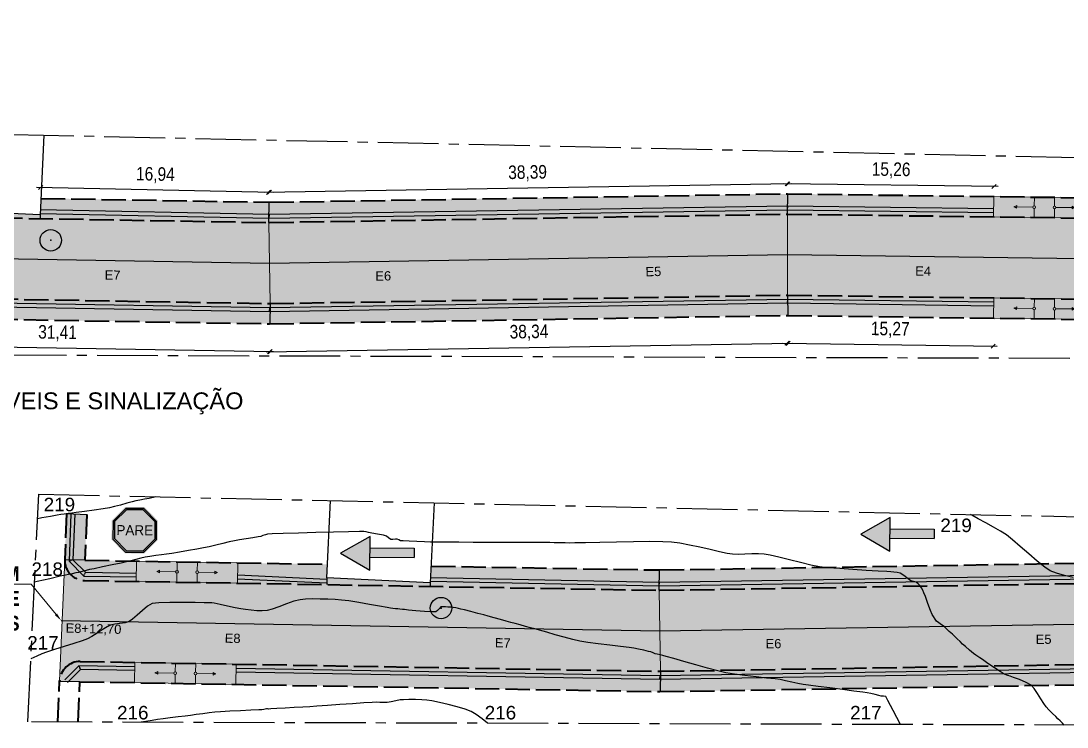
# Model space of a CAD drawing. Header units: feet. Extents: x 203667 to 205527, y 9204857 to 9205156.
# Drawn here: x 204784.3 to 204861.7, y 9204994.7 to 9205047 of the extents above; entities that cross this region are included whole.
import ezdxf
from ezdxf import colors
from ezdxf.entities.mleader import LeaderData, LeaderLine
from ezdxf.math import Vec2, Vec3

# ---------------------------------------------------------------- set-up
doc = ezdxf.new("R2010")
doc.units = ezdxf.units.FT
doc.header["$LTSCALE"] = 0.3
doc.header["$MEASUREMENT"] = 0
for name, pattern in [('ACAD_ISO02W100', [15, 12, -3]), ('CENTER2', [1.125, 0.75, -0.125, 0.125, -0.125]), ('CONTINUO', [0])]:
    doc.linetypes.add(name, pattern=pattern)
for name, color, linetype in [('_EIXO PROJETADO', 2, 'Continuous'), ('C-ROAD-CNTR-N', 92, 'Continuous'), ('C1-HM-CURVA_INTERMEDIARIA', 3, 'Continuous'), ('Calçada Projetada', 20, 'Continuous'), ('cotas1', 7, 'Continuous'), ('Edificação Existente', 1, 'Continuous'), ('Estacas', 7, 'CONTINUO'), ('F-HZ-ESTACA', 98, 'Continuous'), ('Pavimento projetado', 51, 'Continuous'), ('PONTOS_SUBSTITUIDOS', 7, 'Continuous'), ('PV', 1, 'Continuous'), ('SINALIZACAO', 1, 'Continuous'), ('TEXTOS', 7, 'Continuous')]:
    doc.layers.add(name, color=color, linetype=linetype)
for name, color, linetype, lineweight in [('Alvenaria de 1 Vez', 6, 'ACAD_ISO02W100', 35), ('Cotas Acessibilidade', 5, 'Continuous', 25), ('Cotas Calçadas', 7, 'Continuous', 25), ('MEIO FIO PROJETADO', 7, 'ACAD_ISO02W100', 35), ('PENA015', 1, 'Continuous', 15)]:
    doc.layers.add(name, color=color, linetype=linetype, lineweight=lineweight)
doc.styles.add('Arial', font='arial.ttf')
doc.styles.add('COTAS', font='ariblk.ttf', dxfattribs={"width": 0.75})
doc.styles.add('Roman', font='arial.ttf', dxfattribs={"height": 2})
doc.styles.add('TARCISIO', font='swissci.ttf')
doc.dimstyles.new('Cota Piso Tatil', dxfattribs={"dimtxt": 1, "dimasz": 0.3, "dimexe": 1, "dimexo": 1, "dimgap": 0.5, "dimtad": 1, "dimzin": 4, "dimtxsty": 'TARCISIO', "dimblk": 'OBLIQUE', "dimcen": -2, "dimdle": 0.3, "dimse1": 1, "dimse2": 1, "dimclrd": 256, "dimclre": 256, "dimclrt": 5, "dimadec": 0, "dimazin": 0, "dimtfac": 1, "dimtix": 1, "dimtmove": 0, "dimatfit": 3, "dimldrblk": 'DOT', "dimfxl": 1, "dimlwd": -1, "dimlwe": -1, "dimarcsym": 0})

# ---------------------------------------------------------------- blocks, each defined once
blk = doc.blocks.new('r150')
at = {"linetype": 'Continuous'}
h = blk.add_hatch(color=4, dxfattribs=at)
h.dxf.hatch_style = 1
edge = h.paths.add_edge_path()
edge.add_arc((0, 0.907), 0.1, 180, 270, ccw=False)
edge.add_line((-0.1, 0.907), (-1.3, 0.907))
edge.add_line((-1.3, 0.907), (-1.3, 0.807))
edge.add_line((-1.3, 0.807), (-1.5, 0.907))
edge.add_line((-1.5, 0.907), (-1.3, 1.007))
edge.add_line((-1.3, 1.007), (-1.3, 0.907))
edge.add_line((-1.3, 0.907), (-0.1, 0.907))
edge.add_arc((0, 0.907), 0.1, 90, 180, ccw=False)
edge.add_line((0, 1.007), (0, 1.65))
edge.add_line((0, 1.65), (-3, 1.65))
edge.add_line((-3, 1.65), (-3, 0.15))
edge.add_line((-3, 0.15), (0, 0.15))
edge.add_line((0, 0.15), (0, 0.807))
edge = h.paths.add_edge_path()
edge.add_arc((1.5, 0.907), 0.1, 180, 270, ccw=False)
edge.add_arc((1.5, 0.907), 0.1, 90, 180, ccw=False)
edge.add_line((1.5, 1.007), (1.5, 1.65))
edge.add_line((1.5, 1.65), (0, 1.65))
edge.add_line((0, 1.65), (0, 1.007))
edge.add_arc((0, 0.907), 0.1, 0, 90, ccw=False)
edge.add_arc((0, 0.907), 0.1, -90, 0, ccw=False)
edge.add_line((0, 0.807), (0, 0.15))
edge.add_line((0, 0.15), (1.5, 0.15))
edge.add_line((1.5, 0.15), (1.5, 0.807))
edge = h.paths.add_edge_path()
edge.add_line((4.5, 1.65), (1.5, 1.65))
edge.add_line((1.5, 1.65), (1.5, 1.007))
edge.add_arc((1.5, 0.907), 0.1, 0, 90, ccw=False)
edge.add_line((1.6, 0.907), (2.8, 0.907))
edge.add_line((2.8, 0.907), (2.8, 1.007))
edge.add_line((2.8, 1.007), (3, 0.907))
edge.add_line((3, 0.907), (2.8, 0.807))
edge.add_line((2.8, 0.807), (2.8, 0.907))
edge.add_line((2.8, 0.907), (1.6, 0.907))
edge.add_arc((1.5, 0.907), 0.1, -90, 0, ccw=False)
edge.add_line((1.5, 0.807), (1.5, 0.15))
edge.add_line((1.5, 0.15), (4.5, 0.15))
edge.add_line((4.5, 0.15), (4.5, 1.65))
at = {"layer": 'PENA015', "color": 7}
for points in [[(-3, 0.15), (-3, 1.65)], [(-3, 1.65), (4.5, 1.65)], [(0, 1.007), (0, 1.65)], [(1.5, 1.007), (1.5, 1.65)], [(4.5, 0.15), (4.5, 1.65)], [(-1.3, 1.007), (-1.5, 0.907), (-1.3, 0.807)], [(-1.5, 0.907), (-0.1, 0.907)], [(-1.3, 0.807), (-1.3, 1.007)], [(0, 0.15), (0, 0.807)], [(1.5, 0.807), (1.5, 0.15)], [(1.6, 0.907), (3, 0.907)], [(2.8, 0.807), (2.8, 1.007)], [(2.8, 1.007), (3, 0.907), (2.8, 0.807)], [(-3, 0.15), (4.5, 0.15)]]:
    blk.add_lwpolyline(points, dxfattribs=at)
for centre in [(0, 0.907), (1.5, 0.907)]:
    blk.add_circle(centre, 0.1, dxfattribs=at)
blk = doc.blocks.new('PARE')
at = {"layer": 'SINALIZACAO'}
h = blk.add_hatch(color=256, dxfattribs=at)
h.dxf.hatch_style = 1
h.paths.add_polyline_path([(0.13, 0.331), (-0.138, 0.331), (-0.327, 0.141), (-0.327, -0.126), (-0.138, -0.316), (0.13, -0.316), (0.319, -0.126), (0.319, 0.141)])
h.paths.add_polyline_path([(-0.13, 0.311), (0.122, 0.311), (0.299, 0.133), (0.299, -0.118), (0.122, -0.296), (-0.13, -0.296), (-0.307, -0.118), (-0.307, 0.133)], flags=16)
h.paths.add_polyline_path([(-0.121, 0.291), (0.113, 0.291), (0.279, 0.125), (0.279, -0.11), (0.113, -0.276), (-0.121, -0.276), (-0.287, -0.11), (-0.287, 0.125)], flags=0)
at = {"layer": 'SINALIZACAO', "true_color": 0xffffff}
h = blk.add_hatch(color=7, dxfattribs=at)
h.dxf.hatch_style = 1
h.paths.add_polyline_path([(-0.307, 0.133), (-0.307, -0.118), (-0.13, -0.296), (0.122, -0.296), (0.299, -0.118), (0.299, 0.133), (0.122, 0.311), (-0.13, 0.311)])
h.paths.add_polyline_path([(-0.121, 0.291), (0.113, 0.291), (0.279, 0.125), (0.279, -0.11), (0.113, -0.276), (-0.121, -0.276), (-0.287, -0.11), (-0.287, 0.125)], flags=16)
at = {"layer": 'SINALIZACAO'}
h = blk.add_hatch(color=256, dxfattribs=at)
h.dxf.hatch_style = 1
h.paths.add_polyline_path([(-0.287, -0.11), (-0.121, -0.276), (0.113, -0.276), (0.279, -0.11), (0.279, 0.125), (0.113, 0.291), (-0.121, 0.291), (-0.287, 0.125)])
at = {"layer": 'SINALIZACAO', "color": 7, "true_color": 0xffffff}
for points in [[(-0.13, 0.311), (-0.307, 0.133), (-0.307, -0.118), (-0.13, -0.296), (0.122, -0.296), (0.299, -0.118), (0.299, 0.133), (0.122, 0.311)], [(-0.121, 0.291), (-0.287, 0.125), (-0.287, -0.11), (-0.121, -0.276), (0.113, -0.276), (0.279, -0.11), (0.279, 0.125), (0.113, 0.291)]]:
    blk.add_lwpolyline(points, close=True, dxfattribs=at)
at = {"layer": 'SINALIZACAO', "color": 7, "true_color": 0xffffff, "insert": (-0.004, 0.008), "char_height": 0.14, "attachment_point": 5}
blk.add_mtext_dynamic_manual_height_columns('\\pxqc;PARE', width=0.56672, gutter_width=0.5, heights=[0.234], dxfattribs=at)
blk = doc.blocks.new('_Oblique')
at = {"layer": 'cotas1', "color": 0, "lineweight": -2}
blk.add_line((-0.5, -0.5), (0.5, 0.5), dxfattribs=at)
blk = doc.blocks.new('*D327')
at = {"layer": 'Cotas Acessibilidade', "transparency": 16777216}
blk.add_line((204802.996, 9205022.489), (204770.992, 9205023.032), dxfattribs=at)
at = {"layer": 'Defpoints', "color": 0, "transparency": 16777216}
for p in [(204771.347, 9205026.271, 0), (204802.751, 9205025.737, 0), (204771.292, 9205023.027)]:
    blk.add_point(p, dxfattribs=at)
at = {"layer": 'Cotas Acessibilidade', "transparency": 16777216, "xscale": 0.3, "yscale": 0.3, "zscale": 0.3}
for p, rotation in [((204771.292, 9205023.027), 179.0272955617907), ((204802.696, 9205022.494), 359.0272955617907)]:
    blk.add_blockref('_Oblique', p, dxfattribs=dict(at, rotation=rotation))
at = {"layer": 'Cotas Acessibilidade', "color": 5, "transparency": 16777216, "insert": (204787.013, 9205023.856), "char_height": 1, "attachment_point": 5, "rotation": 359.0273, "style": 'TARCISIO'}
blk.add_mtext('31,41', dxfattribs=at)
blk = doc.blocks.new('_Dot')
at = {"color": 0, "linetype": 'ByBlock', "lineweight": -2}
blk.add_line((-0.5, 0), (-1, 0), dxfattribs=at)
at = {"color": 0, "linetype": 'ByBlock', "const_width": 0.5}
blk.add_lwpolyline([(-0.25, 0, 1), (0.25, 0, 1)], format="xyb", close=True, dxfattribs=at)
blk = doc.blocks.new('*D170')
at = {"layer": 'Cotas Acessibilidade', "transparency": 16777216}
blk.add_line((204802.459, 9205022.49), (204841.398, 9205023.123), dxfattribs=at)
at = {"layer": 'Defpoints', "color": 0, "transparency": 16777216}
for p in [(204802.707, 9205025.737, 0), (204841.045, 9205026.36, 0), (204841.098, 9205023.118)]:
    blk.add_point(p, dxfattribs=at)
at = {"layer": 'Cotas Acessibilidade', "transparency": 16777216, "xscale": 0.3, "yscale": 0.3, "zscale": 0.3}
for p, rotation in [((204802.759, 9205022.495), 180.9314789768141), ((204841.098, 9205023.118), 0.9314789768141014)]:
    blk.add_blockref('_Oblique', p, dxfattribs=dict(at, rotation=rotation))
at = {"layer": 'Cotas Acessibilidade', "color": 5, "transparency": 16777216, "insert": (204821.911, 9205023.902), "char_height": 1, "attachment_point": 5, "rotation": 0.93148, "style": 'TARCISIO'}
blk.add_mtext('38,34', dxfattribs=at)
blk = doc.blocks.new('*D171')
at = {"layer": 'Cotas Acessibilidade', "transparency": 16777216}
blk.add_line((204840.705, 9205023.123), (204856.57, 9205022.912), dxfattribs=at)
at = {"layer": 'Defpoints', "color": 0, "transparency": 16777216}
for p in [(204841.048, 9205026.36, 0), (204856.314, 9205026.157, 0), (204856.27, 9205022.916)]:
    blk.add_point(p, dxfattribs=at)
at = {"layer": 'Cotas Acessibilidade', "transparency": 16777216, "xscale": 0.3, "yscale": 0.3, "zscale": 0.3}
for p, rotation in [((204841.005, 9205023.119), 179.2371639294738), ((204856.27, 9205022.916), 359.2371639294738)]:
    blk.add_blockref('_Oblique', p, dxfattribs=dict(at, rotation=rotation))
at = {"layer": 'Cotas Acessibilidade', "color": 5, "transparency": 16777216, "insert": (204848.652, 9205024.113), "char_height": 1, "attachment_point": 5, "rotation": 359.23716, "style": 'TARCISIO'}
blk.add_mtext('15,27', dxfattribs=at)
blk = doc.blocks.new('*D181')
at = {"layer": 'Cotas Acessibilidade', "transparency": 16777216}
blk.add_line((204856.628, 9205034.717), (204840.773, 9205034.926), dxfattribs=at)
at = {"layer": 'Defpoints', "color": 0, "transparency": 16777216}
for p in [(204841.073, 9205034.922), (204841.047, 9205033.011), (204856.302, 9205032.809)]:
    blk.add_point(p, dxfattribs=at)
at = {"layer": 'Cotas Acessibilidade', "transparency": 16777216, "xscale": 0.3, "yscale": 0.3, "zscale": 0.3}
for p, rotation in [((204841.073, 9205034.922), 179.2434012021239), ((204856.328, 9205034.721), 359.2434012021239)]:
    blk.add_blockref('_Oblique', p, dxfattribs=dict(at, rotation=rotation))
at = {"layer": 'Cotas Acessibilidade', "color": 5, "transparency": 16777216, "insert": (204848.715, 9205035.917), "char_height": 1, "attachment_point": 5, "rotation": 359.2434, "style": 'TARCISIO'}
blk.add_mtext('15,26', dxfattribs=at)
blk = doc.blocks.new('*D330')
at = {"layer": 'Cotas Acessibilidade', "transparency": 16777216}
blk.add_line((204841.316, 9205034.926), (204802.334, 9205034.294), dxfattribs=at)
at = {"layer": 'Defpoints', "color": 0, "transparency": 16777216}
for p in [(204802.634, 9205034.299), (204841.047, 9205033.011), (204802.665, 9205032.388)]:
    blk.add_point(p, dxfattribs=at)
at = {"layer": 'Cotas Acessibilidade', "transparency": 16777216, "xscale": 0.3, "yscale": 0.3, "zscale": 0.3}
for p, rotation in [((204841.016, 9205034.921), 0.9291631273184642), ((204802.634, 9205034.299), 180.9291631273184)]:
    blk.add_blockref('_Oblique', p, dxfattribs=dict(at, rotation=rotation))
at = {"layer": 'Cotas Acessibilidade', "color": 5, "transparency": 16777216, "insert": (204821.807, 9205035.706), "char_height": 1, "attachment_point": 5, "rotation": 0.92916, "style": 'TARCISIO'}
blk.add_mtext('38,39', dxfattribs=at)
blk = doc.blocks.new('*D331')
at = {"layer": 'Cotas Acessibilidade', "transparency": 16777216}
blk.add_line((204803.004, 9205034.291), (204785.465, 9205034.651), dxfattribs=at)
at = {"layer": 'Defpoints', "color": 0, "transparency": 16777216}
for p in [(204785.765, 9205034.644), (204785.726, 9205032.735), (204802.665, 9205032.388)]:
    blk.add_point(p, dxfattribs=at)
at = {"layer": 'Cotas Acessibilidade', "transparency": 16777216, "xscale": 0.3, "yscale": 0.3, "zscale": 0.3}
for p, rotation in [((204785.765, 9205034.644), 178.8267262618121), ((204802.704, 9205034.297), 358.8267262618121)]:
    blk.add_blockref('_Oblique', p, dxfattribs=dict(at, rotation=rotation))
at = {"layer": 'Cotas Acessibilidade', "color": 5, "transparency": 16777216, "insert": (204794.257, 9205035.566), "char_height": 1, "attachment_point": 5, "rotation": 358.82673, "style": 'TARCISIO'}
blk.add_mtext('16,94', dxfattribs=at)
blk = doc.blocks.new('A$C0B4D12F7')
at = {"layer": 'SINALIZACAO'}
h = blk.add_hatch(color=4, dxfattribs=at)
h.dxf.hatch_style = 1
h.paths.add_polyline_path([(3.391, 0), (5.645, 1.302), (3.391, 2.603)])
h = blk.add_hatch(color=4, dxfattribs=at)
h.dxf.hatch_style = 1
h.paths.add_polyline_path([(3.391, 1.591), (0, 1.591), (0, 0.867), (3.391, 0.867)])
at = {"layer": 'SINALIZACAO', "color": 4}
for p, q in [((3.391, 1.591), (0, 1.591)), ((0, 0.867), (0, 1.591)), ((3.391, 0.867), (0, 0.867))]:
    blk.add_line(p, q, dxfattribs=at)
blk.add_lwpolyline([(5.645, 1.302), (3.391, 2.603), (3.391, 0)], close=True, dxfattribs=at)

msp = doc.modelspace()

# ---------------------------------------------------------------- hatches: boundary and pattern name
at = {"layer": 'Calçada Projetada'}
h = msp.add_hatch(color=256, dxfattribs=at)
h.dxf.hatch_style = 1
h.paths.add_polyline_path([(204802.659, 9205032.063), (204802.684, 9205033.563), (204785.779, 9205033.85), (204785.721, 9205032.62), (204785.716, 9205032.351)])
h.paths.add_polyline_path([(204802.684, 9205033.562), (204802.659, 9205032.063), (204802.709, 9205032.063), (204841.041, 9205032.686), (204841.06, 9205034.186), (204841.039, 9205034.186)])
h.paths.add_polyline_path([(204802.757, 9205026.063), (204802.731, 9205024.562), (204841.064, 9205025.185), (204841.04, 9205026.685)])
h.paths.add_polyline_path([(204759.808, 9205026.79, 0.414214), (204758.282, 9205025.316), (204759.782, 9205025.29), (204802.706, 9205024.562), (204802.731, 9205024.562), (204802.757, 9205026.063), (204802.707, 9205026.062)])
h = msp.add_hatch(color=256, dxfattribs=at)
h.dxf.hatch_style = 1
h.paths.add_polyline_path([(204841.048, 9205026.685), (204841.04, 9205026.685), (204841.064, 9205025.185), (204869.052, 9205024.811), (204869.072, 9205026.312)])
h.paths.add_polyline_path([(204869.072, 9205026.312), (204869.052, 9205024.811), (204878.157, 9205024.69), (204878.152, 9205033.816), (204876.652, 9205033.816), (204876.656, 9205027.732, -0.418277), (204875.136, 9205026.231)])
h = msp.add_hatch(color=256, dxfattribs=at)
h.dxf.hatch_style = 1
h.paths.add_polyline_path([(204869.152, 9205033.816), (204841.06, 9205034.186), (204841.041, 9205032.686), (204869.133, 9205032.315)])
h = msp.add_hatch(color=256, dxfattribs=at)
h.dxf.hatch_style = 1
h.paths.add_polyline_path([(204778.063, 9205032.981), (204778.055, 9205032.481), (204785.716, 9205032.351), (204785.721, 9205032.62)])
h = msp.add_hatch(color=256, dxfattribs=at)
h.dxf.hatch_style = 1
h.paths.add_polyline_path([(204787.542, 9205007.084), (204789.042, 9205007.059), (204789.182, 9205010.445), (204787.684, 9205010.507)])
h = msp.add_hatch(color=256, dxfattribs=at)
h.dxf.hatch_style = 1
h.paths.add_polyline_path([(204831.545, 9205004.837), (204831.57, 9205006.337), (204814.664, 9205006.624), (204814.606, 9205005.394), (204814.602, 9205005.125)])
h.paths.add_polyline_path([(204831.57, 9205006.336), (204831.545, 9205004.837), (204831.595, 9205004.836), (204869.926, 9205005.459), (204869.946, 9205006.959), (204869.925, 9205006.96)])
h.paths.add_polyline_path([(204831.642, 9204998.836), (204831.617, 9204997.336), (204869.95, 9204997.959), (204869.926, 9204999.459)])
h.paths.add_polyline_path([(204788.694, 9204999.564, 0.414214), (204787.168, 9204998.089), (204788.668, 9204998.064), (204831.592, 9204997.335), (204831.617, 9204997.336), (204831.642, 9204998.836), (204831.593, 9204998.835)])
h = msp.add_hatch(color=256, dxfattribs=at)
h.dxf.hatch_style = 1
h.paths.add_polyline_path([(204789.042, 9205007.059), (204787.542, 9205007.084, 0.414214), (204789.016, 9205005.559), (204806.941, 9205005.255), (204806.949, 9205005.755), (204806.996, 9205006.754)])
h = msp.add_hatch(color=256, dxfattribs=at)
h.dxf.hatch_style = 1
h.paths.add_polyline_path([(204806.949, 9205005.755), (204806.941, 9205005.255), (204814.602, 9205005.125), (204814.606, 9205005.394)])
at = {"layer": 'Pavimento projetado', "lineweight": 20}
h = msp.add_hatch(color=256, dxfattribs=at)
h.dxf.hatch_style = 1
h.paths.add_polyline_path([(204758.469, 9205029.813), (204758.284, 9205025.353, -0.407044), (204759.808, 9205026.79), (204802.707, 9205026.062), (204802.757, 9205026.063), (204802.708, 9205029.062)])
h.paths.add_polyline_path([(204802.708, 9205029.062), (204802.659, 9205032.063), (204760.13, 9205032.786, -0.414214), (204758.656, 9205034.311), (204758.656, 9205034.311), (204758.469, 9205029.813)])
h.paths.add_polyline_path([(204785.72, 9205030.743, -1), (204787.306, 9205030.743, -1)], flags=16)
h = msp.add_hatch(color=256, dxfattribs=at)
h.dxf.hatch_style = 1
h.paths.add_polyline_path([(204841.04, 9205029.685), (204802.708, 9205029.062), (204802.757, 9205026.063), (204841.04, 9205026.685)])
h.paths.add_polyline_path([(204841.041, 9205032.686), (204802.709, 9205032.063), (204802.659, 9205032.063), (204802.659, 9205032.062), (204802.708, 9205029.062), (204841.04, 9205029.685)])
h = msp.add_hatch(color=256, dxfattribs=at)
h.dxf.hatch_style = 1
h.paths.add_polyline_path([(204841.044, 9205029.685), (204841.04, 9205029.685), (204841.04, 9205026.685), (204869.072, 9205026.312), (204869.103, 9205029.313)])
h.paths.add_polyline_path([(204841.041, 9205032.686), (204841.04, 9205029.685), (204869.103, 9205029.313), (204869.133, 9205032.315)])
h = msp.add_hatch(color=256, dxfattribs=at)
h.dxf.hatch_style = 1
h.paths.add_polyline_path([(204787.355, 9205002.587), (204787.169, 9204998.126, -0.407044), (204788.694, 9204999.564), (204831.593, 9204998.835), (204831.642, 9204998.836), (204831.594, 9205001.836)])
h.paths.add_polyline_path([(204831.594, 9205001.836), (204831.545, 9205004.837), (204789.016, 9205005.559, -0.414214), (204787.542, 9205007.084), (204787.542, 9205007.084), (204787.355, 9205002.587)])
h.paths.add_polyline_path([(204814.605, 9205003.517, -1), (204816.192, 9205003.517, -1)], flags=16)
h = msp.add_hatch(color=256, dxfattribs=at)
h.dxf.hatch_style = 1
h.paths.add_polyline_path([(204869.926, 9205002.459), (204831.594, 9205001.836), (204831.642, 9204998.836), (204869.926, 9204999.459)])
h.paths.add_polyline_path([(204869.926, 9205005.459), (204831.595, 9205004.836), (204831.545, 9205004.837), (204831.545, 9205004.835), (204831.594, 9205001.836), (204869.926, 9205002.459)])
at = {"layer": 'PV', "linetype": 'ByBlock'}
h = msp.add_hatch(color=256, dxfattribs=at)
h.dxf.hatch_style = 1
h.paths.add_polyline_path([(204787.306, 9205030.743, 1), (204785.72, 9205030.743, 1)])
h = msp.add_hatch(color=256, dxfattribs=at)
h.dxf.hatch_style = 1
h.paths.add_polyline_path([(204816.192, 9205003.517, 1), (204814.605, 9205003.517, 1)])

# ---------------------------------------------------------------- linework, layer by layer
at = {"layer": '_EIXO PROJETADO', "linetype": 'CENTER2', "ltscale": 20}
for points in [[(204880.812, 9205088.939), (204882.187, 9205021.932), (204755.93, 9205022.314), (204756.732, 9205039.168), (204866.266, 9205036.795), (204865.695, 9205088.773)], [(204909.698, 9205061.713), (204911.073, 9204994.706), (204784.816, 9204995.087), (204785.618, 9205011.941), (204895.152, 9205009.569), (204894.581, 9205061.547)]]:
    msp.add_lwpolyline(points, close=True, dxfattribs=at)
at = {"layer": 'Alvenaria de 1 Vez', "ltscale": 0.5}
for points in [[(204759.658, 9205022.302), (204759.782, 9205025.29), (204802.706, 9205024.562), (204841.049, 9205025.185), (204878.157, 9205024.69), (204878.124, 9205086.697)], [(204785.779, 9205033.85), (204802.709, 9205033.563), (204841.039, 9205034.186), (204869.152, 9205033.816), (204869.125, 9205086.691)], [(204788.544, 9204995.076), (204788.668, 9204998.064), (204831.592, 9204997.335), (204869.935, 9204997.959), (204907.043, 9204997.464), (204907.01, 9205059.47)], [(204814.664, 9205006.624), (204831.595, 9205006.336), (204869.925, 9205006.96), (204898.038, 9205006.59), (204898.01, 9205059.465)], [(204789.182, 9205010.445), (204789.042, 9205007.059), (204806.996, 9205006.754)]]:
    msp.add_lwpolyline(points, dxfattribs=at)
at = {"layer": 'C-ROAD-CNTR-N', "color": 98, "linetype": 'Continuous', "lineweight": -3, "flags": 128}
for points in [[(204758.395, 9205029.815), (204802.708, 9205029.062), (204841.044, 9205029.685), (204873.655, 9205029.253), (204873.624, 9205086.694)], [(204787.281, 9205002.588), (204831.594, 9205001.836), (204869.93, 9205002.459), (204902.541, 9205002.027), (204902.51, 9205059.468)]]:
    msp.add_lwpolyline(points, dxfattribs=at)
at = {"layer": 'C1-HM-CURVA_INTERMEDIARIA', "linetype": 'Continuous', "lineweight": -3, "flags": 128}
for points, elevation in [([(204794.276, 9205011.754), (204794.098, 9205011.693), (204793.804, 9205011.628), (204793.457, 9205011.568), (204793.11, 9205011.511), (204792.813, 9205011.454), (204792.53, 9205011.382), (204792.132, 9205011.271), (204791.681, 9205011.146), (204791.239, 9205011.028), (204790.868, 9205010.942), (204790.397, 9205010.864), (204789.72, 9205010.768), (204788.998, 9205010.673), (204788.395, 9205010.595), (204788.071, 9205010.553), (204787.811, 9205010.518), (204787.514, 9205010.478), (204787.254, 9205010.441), (204786.996, 9205010.395), (204786.5, 9205010.304), (204785.861, 9205010.187), (204785.532, 9205010.127)], -1), ([(204862.181, 9205005.785), (204861.558, 9205005.928), (204860.955, 9205006.096), (204860.484, 9205006.279), (204860.083, 9205006.549), (204859.538, 9205006.992), (204858.914, 9205007.531), (204858.28, 9205008.087), (204857.703, 9205008.58), (204857.248, 9205008.933), (204856.814, 9205009.208), (204856.289, 9205009.512), (204855.725, 9205009.823), (204855.171, 9205010.124), (204854.68, 9205010.396), (204854.594, 9205010.447)], -1), ([(204861.531, 9204994.856), (204861.406, 9204994.986), (204861.226, 9204995.166), (204861.067, 9204995.323), (204860.904, 9204995.482), (204860.658, 9204995.721), (204860.397, 9204995.983), (204860.189, 9204996.21), (204860.025, 9204996.447), (204859.806, 9204996.803), (204859.557, 9204997.199), (204859.308, 9204997.559), (204859.083, 9204997.806), (204858.715, 9204998.017), (204858.224, 9204998.218), (204857.771, 9204998.379), (204857.516, 9204998.468), (204857.352, 9204998.534), (204857.164, 9204998.61), (204857.003, 9204998.685), (204856.781, 9204998.826), (204856.361, 9204999.104), (204855.88, 9204999.425), (204855.472, 9204999.699), (204855.275, 9204999.831), (204855.129, 9204999.927), (204854.984, 9205000.025), (204854.822, 9205000.158), (204854.525, 9205000.405), (204854.212, 9205000.67), (204854.002, 9205000.852), (204853.816, 9205001.03), (204853.608, 9205001.237), (204853.424, 9205001.417), (204853.254, 9205001.577), (204853.021, 9205001.793), (204852.791, 9205002.003), (204852.63, 9205002.145), (204852.451, 9205002.278), (204852.243, 9205002.425), (204852.085, 9205002.556), (204851.969, 9205002.703), (204851.851, 9205002.885), (204851.758, 9205003.05), (204851.639, 9205003.34), (204851.444, 9205003.853), (204851.25, 9205004.366), (204851.137, 9205004.656), (204851.054, 9205004.831), (204850.953, 9205005.027), (204850.869, 9205005.165), (204850.73, 9205005.311), (204850.57, 9205005.433), (204850.378, 9205005.485), (204850.182, 9205005.535), (204849.973, 9205005.683), (204849.652, 9205005.924), (204849.392, 9205006.09), (204849.174, 9205006.146), (204848.914, 9205006.181), (204848.684, 9205006.206), (204848.391, 9205006.225), (204847.749, 9205006.26), (204846.878, 9205006.309), (204845.892, 9205006.369), (204844.908, 9205006.435), (204844.043, 9205006.506), (204843.414, 9205006.577), (204842.771, 9205006.7), (204842.001, 9205006.88), (204841.187, 9205007.084), (204840.414, 9205007.281), (204839.765, 9205007.437), (204839.323, 9205007.519), (204838.9, 9205007.538), (204838.406, 9205007.526), (204837.888, 9205007.503), (204837.393, 9205007.489), (204836.969, 9205007.503), (204836.588, 9205007.566), (204836.017, 9205007.687), (204835.318, 9205007.844), (204834.553, 9205008.017), (204833.782, 9205008.181), (204833.067, 9205008.315), (204832.469, 9205008.398), (204831.813, 9205008.427), (204830.835, 9205008.435), (204829.654, 9205008.426), (204828.39, 9205008.406), (204827.165, 9205008.381), (204826.099, 9205008.357), (204825.313, 9205008.338), (204824.926, 9205008.331), (204824.577, 9205008.336), (204824.167, 9205008.344), (204823.769, 9205008.353), (204823.458, 9205008.36), (204823.177, 9205008.366), (204822.85, 9205008.373), (204822.523, 9205008.38), (204822.242, 9205008.383), (204821.931, 9205008.38), (204821.534, 9205008.373), (204821.125, 9205008.365), (204820.777, 9205008.361), (204820.425, 9205008.362), (204819.734, 9205008.365), (204818.814, 9205008.37), (204817.775, 9205008.377), (204816.726, 9205008.384), (204815.777, 9205008.391), (204815.039, 9205008.399), (204814.62, 9205008.405), (204814.167, 9205008.419), (204813.598, 9205008.441), (204813.033, 9205008.465), (204812.593, 9205008.487), (204812.398, 9205008.501), (204812.281, 9205008.564), (204812.164, 9205008.625), (204812.034, 9205008.612), (204811.831, 9205008.583), (204811.673, 9205008.583), (204811.519, 9205008.709), (204811.365, 9205008.846), (204811.13, 9205008.904), (204810.698, 9205008.989), (204810.266, 9205009.07), (204810.033, 9205009.114), (204809.864, 9205009.159), (204809.694, 9205009.196), (204809.366, 9205009.19), (204808.559, 9205009.17), (204807.431, 9205009.139), (204806.141, 9205009.102), (204804.85, 9205009.064), (204803.716, 9205009.029), (204802.899, 9205009.001), (204802.557, 9205008.985), (204802.399, 9205008.941), (204802.221, 9205008.878), (204802.064, 9205008.827), (204801.858, 9205008.791), (204801.465, 9205008.728), (204800.978, 9205008.65), (204800.492, 9205008.57), (204800.101, 9205008.499), (204799.722, 9205008.416), (204799.248, 9205008.302), (204798.734, 9205008.178), (204798.237, 9205008.06), (204797.813, 9205007.968), (204797.333, 9205007.878), (204796.705, 9205007.77), (204796.043, 9205007.659), (204795.462, 9205007.565), (204795.077, 9205007.504), (204794.709, 9205007.452), (204794.279, 9205007.397), (204793.856, 9205007.34), (204793.511, 9205007.284), (204793.187, 9205007.212), (204792.813, 9205007.118), (204792.438, 9205007.021), (204792.116, 9205006.942), (204791.71, 9205006.853), (204791.057, 9205006.714), (204790.334, 9205006.562), (204789.719, 9205006.431), (204789.387, 9205006.36), (204789.128, 9205006.297), (204788.832, 9205006.224), (204788.573, 9205006.162), (204788.364, 9205006.117), (204788.098, 9205006.063), (204787.824, 9205006.007), (204787.591, 9205005.957), (204787.206, 9205005.869), (204786.444, 9205005.692), (204785.504, 9205005.473), (204785.308, 9205005.427)], -2), ([(204849.399, 9204994.892), (204848.871, 9204995.926), (204848.48, 9204996.684), (204848.319, 9204996.976), (204848.156, 9204997.001), (204847.975, 9204997.003), (204847.814, 9204997.039), (204847.53, 9204997.11), (204847.211, 9204997.188), (204846.946, 9204997.245), (204846.621, 9204997.291), (204845.967, 9204997.377), (204845.112, 9204997.486), (204844.182, 9204997.604), (204843.305, 9204997.717), (204842.607, 9204997.808), (204842.215, 9204997.864), (204841.82, 9204997.941), (204841.362, 9204998.041), (204840.905, 9204998.14), (204840.509, 9204998.217), (204840.126, 9204998.267), (204839.497, 9204998.338), (204838.721, 9204998.425), (204837.894, 9204998.523), (204837.115, 9204998.627), (204836.481, 9204998.734), (204835.897, 9204998.869), (204835.12, 9204999.074), (204834.248, 9204999.314), (204833.381, 9204999.56), (204832.62, 9204999.78), (204832.065, 9204999.941), (204831.814, 9205000.013), (204831.619, 9205000.056), (204831.398, 9205000.103), (204831.246, 9205000.139), (204831.091, 9205000.202), (204830.935, 9205000.266), (204830.751, 9205000.312), (204830.402, 9205000.392), (204830.006, 9205000.479), (204829.68, 9205000.543), (204829.328, 9205000.591), (204828.69, 9205000.667), (204827.885, 9205000.763), (204827.033, 9205000.869), (204826.255, 9205000.976), (204825.67, 9205001.074), (204825.146, 9205001.194), (204824.516, 9205001.359), (204823.852, 9205001.544), (204823.223, 9205001.724), (204822.699, 9205001.876), (204822.351, 9205001.975), (204822.03, 9205002.062), (204821.657, 9205002.163), (204821.267, 9205002.269), (204820.895, 9205002.37), (204820.574, 9205002.457), (204820.225, 9205002.552), (204819.789, 9205002.671), (204819.325, 9205002.798), (204818.894, 9205002.915), (204818.558, 9205003.005), (204818.125, 9205003.118), (204817.601, 9205003.254), (204817.132, 9205003.374), (204816.868, 9205003.44), (204816.688, 9205003.485), (204816.483, 9205003.534), (204816.304, 9205003.568), (204816.113, 9205003.584), (204815.896, 9205003.592), (204815.741, 9205003.596), (204815.561, 9205003.61), (204815.391, 9205003.598), (204815.285, 9205003.497), (204815.148, 9205003.336), (204815.015, 9205003.228), (204814.74, 9205003.227), (204814.186, 9205003.266), (204813.537, 9205003.321), (204812.98, 9205003.373), (204812.699, 9205003.399), (204812.539, 9205003.415), (204812.356, 9205003.435), (204812.196, 9205003.452), (204812.03, 9205003.47), (204811.835, 9205003.491), (204811.663, 9205003.512), (204811.402, 9205003.558), (204810.842, 9205003.66), (204810.103, 9205003.792), (204809.309, 9205003.928), (204808.58, 9205004.043), (204808.039, 9205004.11), (204807.575, 9205004.143), (204807.029, 9205004.171), (204806.447, 9205004.188), (204805.878, 9205004.191), (204805.368, 9205004.174), (204804.964, 9205004.135), (204804.501, 9205004.016), (204803.959, 9205003.823), (204803.404, 9205003.608), (204802.902, 9205003.424), (204802.518, 9205003.326), (204802.17, 9205003.308), (204801.762, 9205003.324), (204801.333, 9205003.363), (204800.923, 9205003.411), (204800.572, 9205003.459), (204800.154, 9205003.534), (204799.6, 9205003.65), (204799.042, 9205003.774), (204798.608, 9205003.873), (204798.43, 9205003.914), (204798.369, 9205003.91), (204798.307, 9205003.905), (204798.233, 9205003.903), (204798.155, 9205003.901), (204797.878, 9205003.91), (204797.188, 9205003.927), (204796.271, 9205003.941), (204795.313, 9205003.939), (204794.5, 9205003.911), (204794.016, 9205003.844), (204793.674, 9205003.651), (204793.291, 9205003.341), (204792.909, 9205002.996), (204792.57, 9205002.694), (204792.316, 9205002.515), (204792.01, 9205002.429), (204791.633, 9205002.377), (204791.253, 9205002.327), (204790.939, 9205002.252), (204790.676, 9205002.117), (204790.328, 9205001.9), (204789.941, 9205001.648), (204789.56, 9205001.41), (204789.231, 9205001.233), (204788.842, 9205001.087), (204788.23, 9205000.887), (204787.511, 9205000.662), (204786.798, 9205000.442), (204786.206, 9205000.256), (204785.85, 9205000.135), (204785.468, 9204999.965), (204785.038, 9204999.757)], -3), ([(204818.84, 9204994.985), (204818.435, 9204995.317), (204818.012, 9204995.631), (204817.631, 9204995.859), (204817.18, 9204996.036), (204816.583, 9204996.215), (204815.922, 9204996.383), (204815.277, 9204996.529), (204814.727, 9204996.638), (204814.352, 9204996.7), (204813.97, 9204996.73), (204813.501, 9204996.74), (204813.025, 9204996.738), (204812.62, 9204996.726), (204812.366, 9204996.711), (204812.056, 9204996.654), (204811.706, 9204996.569), (204811.423, 9204996.517), (204811.165, 9204996.518), (204810.87, 9204996.538), (204810.611, 9204996.549), (204810.313, 9204996.532), (204809.684, 9204996.49), (204808.842, 9204996.432), (204807.903, 9204996.367), (204806.986, 9204996.303), (204806.21, 9204996.25), (204805.691, 9204996.215), (204805.18, 9204996.185), (204804.534, 9204996.147), (204803.853, 9204996.109), (204803.239, 9204996.074), (204802.793, 9204996.05), (204802.617, 9204996.04), (204802.543, 9204996.047), (204802.476, 9204996.054), (204802.381, 9204996.036), (204802.277, 9204996.016), (204802.143, 9204995.994), (204801.902, 9204995.981), (204801.325, 9204995.952), (204800.562, 9204995.914), (204799.763, 9204995.872), (204799.078, 9204995.833), (204798.656, 9204995.804), (204798.239, 9204995.758), (204797.756, 9204995.693), (204797.273, 9204995.626), (204796.857, 9204995.569), (204796.469, 9204995.52), (204795.94, 9204995.454), (204795.36, 9204995.381), (204794.821, 9204995.312), (204794.414, 9204995.256), (204794.028, 9204995.197), (204793.552, 9204995.12), (204793.201, 9204995.062)], -4)]:
    msp.add_lwpolyline(points, dxfattribs=dict(at, elevation=elevation))
at = {"layer": 'Calçada Projetada'}
for p, q in [((204802.659, 9205032.062), (204802.684, 9205033.562)), ((204841.041, 9205032.686), (204841.06, 9205034.186)), ((204785.721, 9205032.62), (204785.716, 9205032.351)), ((204841.04, 9205026.685), (204841.064, 9205025.185)), ((204802.757, 9205026.063), (204802.731, 9205024.561)), ((204789.042, 9205007.059), (204787.542, 9205007.084)), ((204806.949, 9205005.755), (204806.941, 9205005.255)), ((204831.545, 9205004.835), (204831.57, 9205006.336)), ((204814.606, 9205005.394), (204814.602, 9205005.125)), ((204831.642, 9204998.836), (204831.617, 9204997.335)), ((204788.668, 9204998.064), (204787.168, 9204998.089))]:
    msp.add_line(p, q, dxfattribs=at)
at = {"layer": 'Cotas Acessibilidade', "color": 5}
for p, q in [((204785.728, 9205032.735), (204802.667, 9205032.388)), ((204785.734, 9205033.015), (204802.668, 9205032.668)), ((204802.667, 9205032.388), (204841.047, 9205033.011)), ((204802.668, 9205032.668), (204841.047, 9205033.291)), ((204841.047, 9205033.291), (204856.306, 9205033.089)), ((204841.047, 9205033.291), (204841.047, 9205033.151)), ((204841.047, 9205033.011), (204841.047, 9205033.151)), ((204841.047, 9205033.011), (204856.302, 9205032.809)), ((204802.668, 9205032.668), (204802.667, 9205032.528)), ((204802.667, 9205032.388), (204802.667, 9205032.528)), ((204802.706, 9205025.457, 0), (204771.343, 9205025.989, 0)), ((204802.707, 9205025.737, 0), (204771.347, 9205026.269, 0)), ((204841.048, 9205026.08, 0), (204802.706, 9205025.457, 0)), ((204841.048, 9205026.36, 0), (204802.707, 9205025.737, 0)), ((204802.707, 9205025.737, 0), (204802.707, 9205025.597, 0)), ((204856.314, 9205026.157, 0), (204841.048, 9205026.36, 0)), ((204841.048, 9205026.36, 0), (204841.048, 9205026.22, 0)), ((204841.048, 9205026.08, 0), (204841.048, 9205026.22, 0)), ((204856.31, 9205025.877, 0), (204841.048, 9205026.08, 0)), ((204802.706, 9205025.457, 0), (204802.707, 9205025.597, 0)), ((204788.008, 9205010.494), (204787.864, 9205006.99)), ((204788.288, 9205010.482), (204788.149, 9205007.1)), ((204787.864, 9205006.99), (204788.006, 9205007.045)), ((204787.864, 9205006.99), (204788.95, 9205005.885)), ((204788.149, 9205007.1), (204788.006, 9205007.045)), ((204788.149, 9205007.1), (204789.07, 9205006.163)), ((204788.95, 9205005.885), (204789.01, 9205006.024)), ((204788.95, 9205005.885), (204792.847, 9205005.819)), ((204789.07, 9205006.163), (204789.01, 9205006.024)), ((204789.07, 9205006.163), (204792.852, 9205006.099)), ((204800.341, 9205005.692, 0), (204806.941, 9205005.382, 0)), ((204800.354, 9205005.972, 0), (204806.954, 9205005.662, 0)), ((204814.619, 9205005.789), (204831.554, 9205005.442)), ((204831.553, 9205005.162), (204869.933, 9205005.785)), ((204831.554, 9205005.442), (204869.933, 9205006.065)), ((204814.614, 9205005.509), (204831.553, 9205005.162)), ((204831.554, 9205005.442), (204831.553, 9205005.302)), ((204831.553, 9205005.162), (204831.553, 9205005.302)), ((204831.592, 9204998.23, 0), (204800.228, 9204998.763, 0)), ((204831.592, 9204998.51, 0), (204800.233, 9204999.043, 0)), ((204869.934, 9204999.134, 0), (204831.592, 9204998.51, 0)), ((204869.934, 9204998.854, 0), (204831.592, 9204998.23, 0)), ((204831.592, 9204998.51, 0), (204831.592, 9204998.37, 0)), ((204831.592, 9204998.23, 0), (204831.592, 9204998.37, 0))]:
    msp.add_line(p, q, dxfattribs=at)
at = {"layer": 'Cotas Calçadas'}
msp.add_line((204787.684, 9205010.507), (204789.182, 9205010.445), dxfattribs=at)
at = {"layer": 'Cotas Calçadas', "color": 5}
for p, q in [((204788.598, 9204999.24, 0), (204787.545, 9204998.206, 0)), ((204788.71, 9204998.958, 0), (204787.742, 9204998.006, 0)), ((204792.734, 9204999.17, 0), (204788.598, 9204999.24, 0)), ((204788.598, 9204999.24, 0), (204788.654, 9204999.099, 0)), ((204788.71, 9204998.958, 0), (204788.654, 9204999.099, 0)), ((204792.73, 9204998.89, 0), (204788.71, 9204998.958, 0))]:
    msp.add_line(p, q, dxfattribs=at)
at = {"layer": 'Edificação Existente', "color": 1}
for points in [[(204785.999, 9205038.534), (204785.721, 9205032.62), (204778.063, 9205032.981), (204778.333, 9205038.7)], [(204814.885, 9205011.307), (204814.606, 9205005.394), (204806.949, 9205005.755), (204807.219, 9205011.473)]]:
    msp.add_lwpolyline(points, dxfattribs=at)
at = {"layer": 'MEIO FIO PROJETADO', "ltscale": 0.5}
for points in [[(204758.157, 9205022.307), (204758.284, 9205025.353, -0.407044), (204759.808, 9205026.79), (204802.707, 9205026.062), (204841.048, 9205026.685), (204875.136, 9205026.231, 0.418277), (204876.656, 9205027.732), (204876.624, 9205086.696)], [(204758.798, 9205037.734), (204758.657, 9205034.348, 0.42142), (204760.13, 9205032.786), (204802.709, 9205032.063), (204841.041, 9205032.686), (204869.133, 9205032.315, 0.418241), (204870.652, 9205033.816), (204870.624, 9205086.692)], [(204787.043, 9204995.081), (204787.169, 9204998.126, -0.407044), (204788.694, 9204999.564), (204831.593, 9204998.835), (204869.933, 9204999.459), (204904.022, 9204999.005, 0.418277), (204905.542, 9205000.506), (204905.51, 9205059.469)], [(204787.684, 9205010.507), (204787.543, 9205007.121, 0.42142), (204789.016, 9205005.559), (204831.595, 9205004.836), (204869.926, 9205005.459), (204898.019, 9205005.089, 0.418241), (204899.538, 9205006.59), (204899.51, 9205059.466)]]:
    msp.add_lwpolyline(points, format="xyb", dxfattribs=at)
at = {"layer": 'Pavimento projetado', "lineweight": 20}
for p, q in [((204802.757, 9205026.061), (204802.659, 9205032.063)), ((204841.041, 9205032.686), (204841.04, 9205026.685)), ((204787.169, 9204998.126), (204787.543, 9205007.121)), ((204831.642, 9204998.835), (204831.545, 9205004.837))]:
    msp.add_line(p, q, dxfattribs=at)
at = {"layer": 'PONTOS_SUBSTITUIDOS'}
for p in [(204786.513, 9205030.743), (204815.399, 9205003.517)]:
    msp.add_point(p, dxfattribs=at)
at = {"layer": 'PV', "linetype": 'ByBlock'}
for centre in [(204786.513, 9205030.743), (204815.399, 9205003.517)]:
    msp.add_circle(centre, 0.793, dxfattribs=at)
at = {"layer": 'PV'}
for p in [(204786.513, 9205030.743), (204786.513, 9205030.743), (204815.399, 9205003.517), (204815.399, 9205003.517)]:
    msp.add_point(p, dxfattribs=at)

# ---------------------------------------------------------------- block references
at = {"layer": 'Estacas', "xscale": 0.9639661851663491, "yscale": 0.9639661851663491, "zscale": 0.9639661851663491, "rotation": 179.3949512521692}
for p in [(204851.918, 9205010.194, 0), (204813.415, 9205008.787, 0)]:
    msp.add_blockref('A$C0B4D12F7', p, dxfattribs=at)
at = {"layer": 'SINALIZACAO', "extrusion": (-1.68739e-06, -0.000126727, 1), "rotation": 359.2371454590067}
for p in [(204859.296, 9205032.221, -1166.873), (204859.296, 9205024.718, -1166.872)]:
    msp.add_blockref('r150', p, dxfattribs=at)
at = {"layer": 'SINALIZACAO', "color": 0, "xscale": 5.326421147977181, "yscale": 5.326421147977181, "zscale": 5.326421147977181, "rotation": 359.5885259408725}
msp.add_blockref('PARE', (204792.75, 9205009.238), dxfattribs=at)
at = {"layer": 'SINALIZACAO', "extrusion": (-2.15152e-06, -0.00012672, 1), "rotation": 359.0272955544555}
for p in [(204795.839, 9205005.219, -1166.899), (204795.711, 9204997.72, -1166.899)]:
    msp.add_blockref('r150', p, dxfattribs=at)

# ---------------------------------------------------------------- texts
at = {"linetype": 'Continuous', "style": 'Roman'}
msp.add_text('PLANTA BAIXA - ROTAS ACESSIVEIS E SINALIZAÇÃO', height=1.25, dxfattribs=at).set_placement((204756.237, 9205018.235))
at = {"layer": 'C1-HM-CURVA_INTERMEDIARIA', "linetype": 'Continuous', "lineweight": -3, "style": 'Arial'}
for s, p in [('219', (204785.984, 9205010.682)), ('219', (204852.359, 9205009.142)), ('218', (204785.084, 9205005.895)), ('217', (204784.768, 9205000.442)), ('216', (204791.415, 9204995.273)), ('216', (204818.63, 9204995.273)), ('217', (204845.681, 9204995.273))]:
    msp.add_text(s, height=1, dxfattribs=at).set_placement(p)
at = {"layer": 'F-HZ-ESTACA', "color": 98, "linetype": 'Continuous', "lineweight": -3, "char_height": 0.6858, "style": 'Arial'}
for s, insert, attachment_point, rotation in [('{\\fArial|b0|i0|c0|p2;E7}', (204791.093, 9205028.512), 2, 359.0273), ('{\\fArial|b0|i0|c0|p2;E6}', (204811.115, 9205028.451), 2, 0.93136), ('{\\fArial|b0|i0|c0|p2;E5}', (204831.112, 9205028.776), 2, 0.93136), ('{\\fArial|b0|i0|c0|p2;E4}', (204851.088, 9205028.805), 2, 359.24035), ('E8+12,70', (204789.664, 9205001.523), 8, 358.60986), ('{\\fArial|b0|i0|c0|p2;E8}', (204799.982, 9205001.625), 2, 359.0273), ('{\\fArial|b0|i0|c0|p2;E7}', (204819.979, 9205001.285), 2, 359.0273), ('{\\fArial|b0|i0|c0|p2;E6}', (204840.001, 9205001.225), 2, 0.93136), ('{\\fArial|b0|i0|c0|p2;E5}', (204859.998, 9205001.55), 2, 0.93136)]:
    msp.add_mtext(s, dxfattribs=dict(at, insert=insert, attachment_point=attachment_point, rotation=rotation))

# ---------------------------------------------------------------- dimensions: what is measured, and where the dimension line sits
at = {"layer": 'Cotas Acessibilidade'}
for p1, p2, distance, picture, middle in [((204856.302, 9205032.809), (204841.047, 9205033.011), -1.912, '*D181', (204848.715, 9205035.917)), ((204802.665, 9205032.388), (204785.726, 9205032.735), -1.91, '*D331', (204794.257, 9205035.566)), ((204841.047, 9205033.011), (204802.665, 9205032.388), -1.911, '*D330', (204821.807, 9205035.706)), ((204802.751, 9205025.737, 0), (204771.347, 9205026.271, 0), 3.244, '*D327', (204787.013, 9205023.856)), ((204802.707, 9205025.737, 0), (204841.045, 9205026.36, 0), -3.242, '*D170', (204821.911, 9205023.902)), ((204841.048, 9205026.36, 0), (204856.314, 9205026.157, 0), -3.241, '*D171', (204848.652, 9205024.113))]:
    dim = msp.add_aligned_dim(p1=p1, p2=p2, distance=distance, dimstyle='Cota Piso Tatil', dxfattribs=at)
    dim.commit()
    dim.dimension.update_dxf_attribs({"geometry": picture, "text_midpoint": middle})

# ---------------------------------------------------------------- leaders
at = {"layer": 'TEXTOS', "color": 1}
ml = msp.add_multileader_mtext('Standard', dxfattribs=at)
ml.set_content('24M \\P617054.37 m E\\P9224491.47 m S', color=1, style='COTAS')
ml.set_leader_properties(color=256, linetype='ByLayer', lineweight=0)
ml.build(insert=Vec2(0, 0))
ml.multileader.update_dxf_attribs({"text_right_attachment_type": 6, "dogleg_length": 0.36, "arrow_head_size": 0.6})
ctx = ml.context
ctx.base_point, ctx.char_height, ctx.arrow_head_size, ctx.landing_gap_size, ctx.plane_origin = Vec3(204773.731, 9205006.054), 1.1, 0.6, 0.5, Vec3(204780.699, 9205030.79)
ctx.right_attachment, ctx.text_align_type = 6, 2
notes = []
notes.append((ctx, [(1, (1, 1, 0), (204785.063, 9205005.294), (-1, 0), 0.36, [(0, [(204787.281, 9205002.588)], 0, [])])]))
ctx.mtext.insert, ctx.mtext.width, ctx.mtext.alignment, ctx.mtext.flow_direction = Vec3(204784.203, 9205006.614), 15.74927, 3, 5
for ctx, leaders in notes:
    for number, flags, end, landing, length, lines in leaders:
        leader = LeaderData()
        leader.index, (leader.has_last_leader_line, leader.has_dogleg_vector, leader.attachment_direction) = number, flags
        leader.last_leader_point, leader.dogleg_vector, leader.dogleg_length = Vec3(end), Vec3(landing), length
        for number, points, colour, breaks in lines:
            line = LeaderLine()
            line.index, line.vertices, line.color, line.breaks = number, Vec3.list(points), colors.encode_raw_color(colour), breaks
            leader.lines.append(line)
        ctx.leaders.append(leader)

doc.saveas('drawing.dxf')
